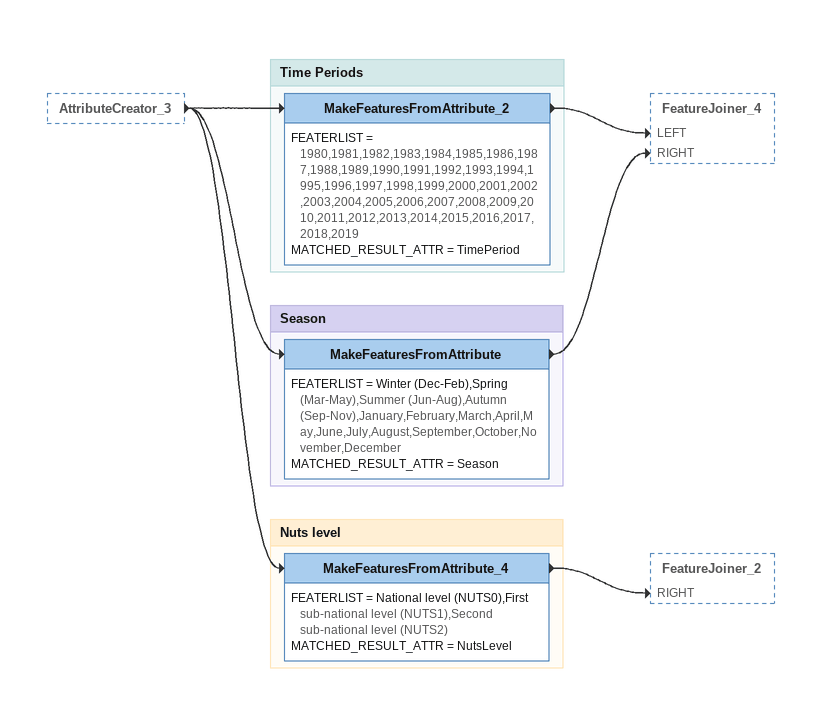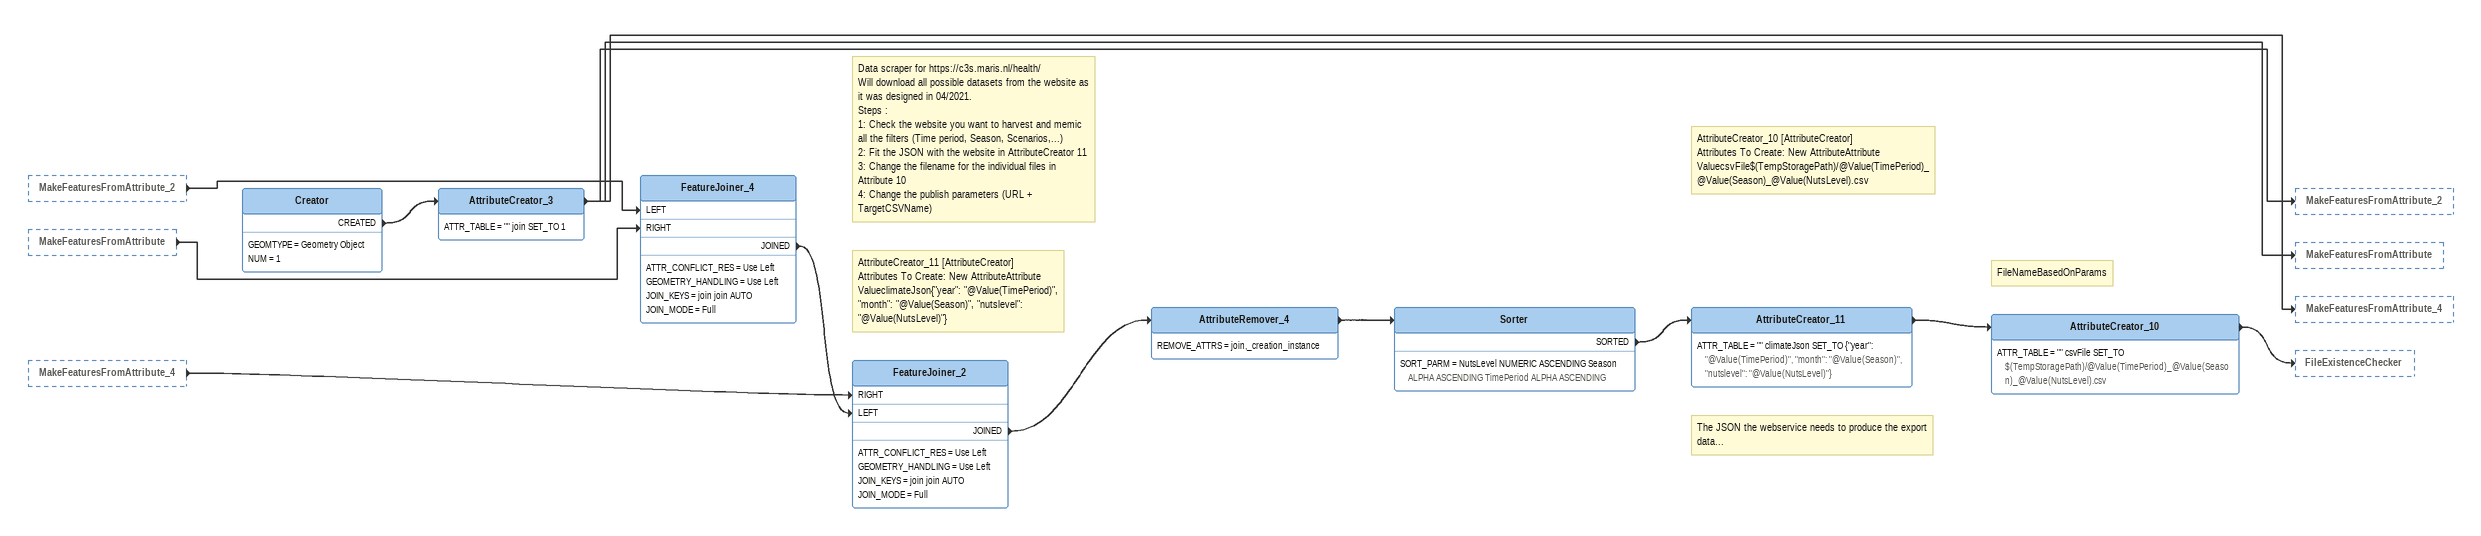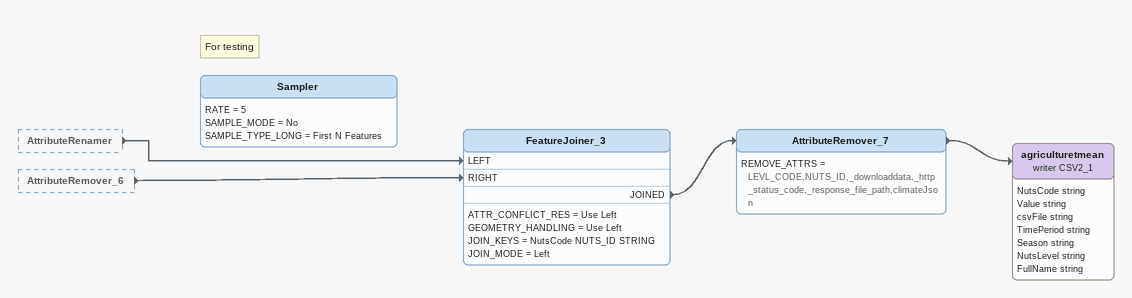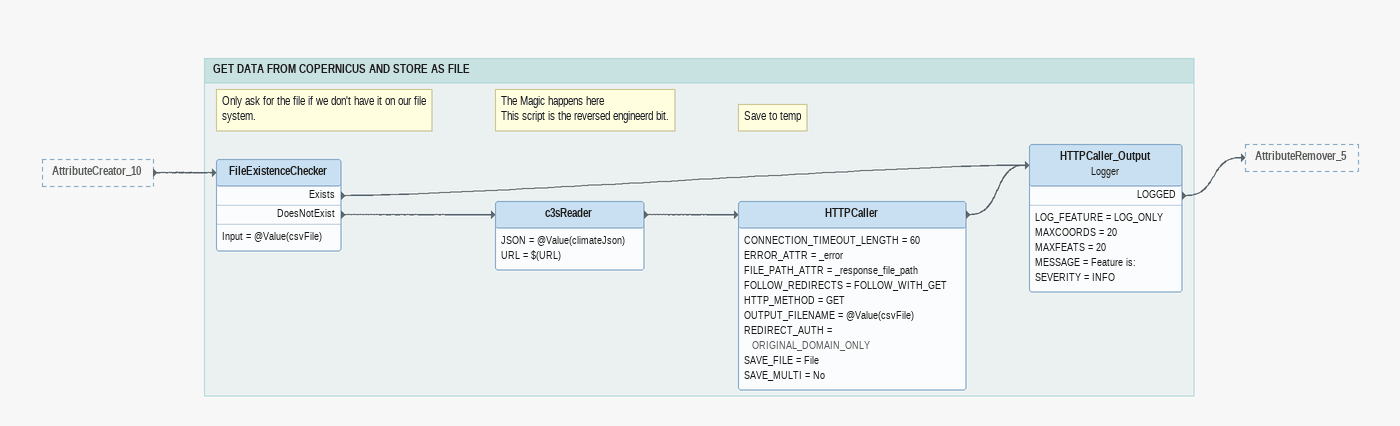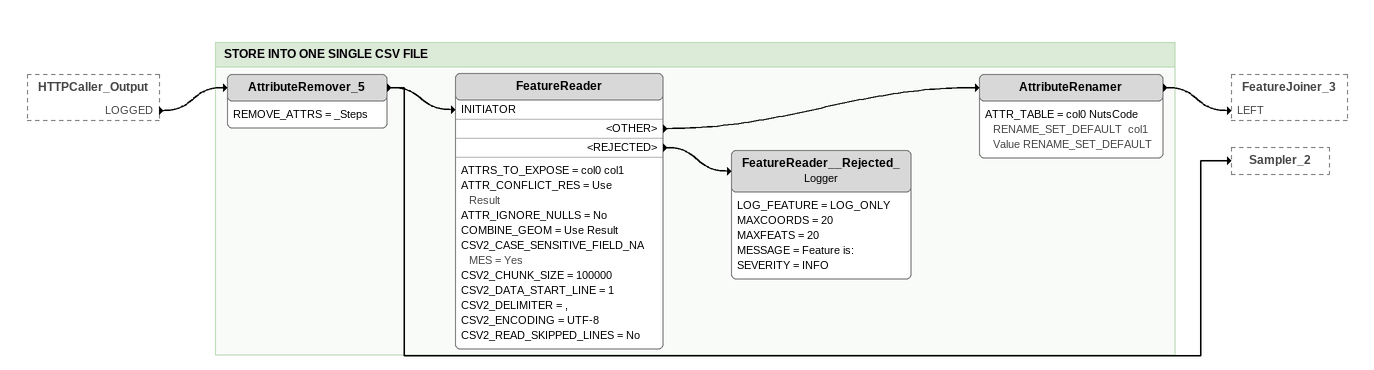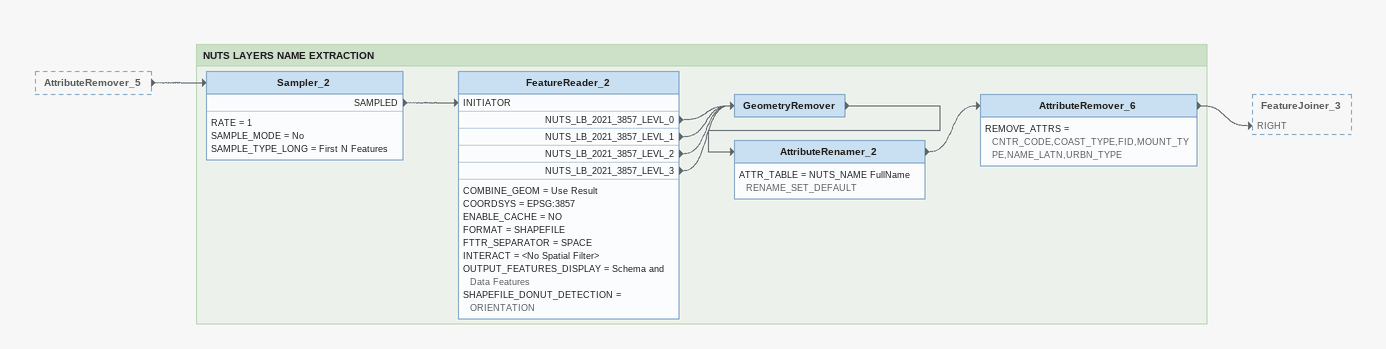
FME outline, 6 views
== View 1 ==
AttributeCreator_3 [outside]
    -> MakeFeaturesFromAttribute_2
    -> MakeFeaturesFromAttribute
    -> MakeFeaturesFromAttribute_4

Bookmark: Time Periods
MakeFeaturesFromAttribute_2
    FEATERLIST = 1980,1981,1982,1983,1984,1985,1986,1987,1988,1989,1990,1991,1992,1993,1994,1995,1996,1997,1998,1999,2000,2001,2002,2003,2004,2005,2006,2007,2008,2009,2010,2011,2012,2013,2014,2015,2016,2017,2018,2019
    MATCHED_RESULT_ATTR = TimePeriod
    -> FeatureJoiner_4 [LEFT]

Bookmark: Season
MakeFeaturesFromAttribute
    FEATERLIST = Winter (Dec-Feb),Spring (Mar-May),Summer (Jun-Aug),Autumn (Sep-Nov),January,February,March,April,May,June,July,August,September,October,November,December
    MATCHED_RESULT_ATTR = Season
    -> FeatureJoiner_4 [RIGHT]

Bookmark: Nuts level
MakeFeaturesFromAttribute_4
    FEATERLIST = National level (NUTS0),First sub-national level (NUTS1),Second sub-national level (NUTS2)
    MATCHED_RESULT_ATTR = NutsLevel
    -> FeatureJoiner_2 [RIGHT]

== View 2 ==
MakeFeaturesFromAttribute_2 [outside]
    -> FeatureJoiner_4 [LEFT]
MakeFeaturesFromAttribute [outside]
    -> FeatureJoiner_4 [RIGHT]
MakeFeaturesFromAttribute_4 [outside]
    -> FeatureJoiner_2 [RIGHT]
Creator
    GEOMTYPE = Geometry Object
    NUM = 1
    CREATED -> AttributeCreator_3
AttributeCreator_3
    ATTR_TABLE = "" join SET_TO 1
    -> MakeFeaturesFromAttribute_2
    -> MakeFeaturesFromAttribute
    -> MakeFeaturesFromAttribute_4
Note: Data scraper for https://c3s.maris.nl/health/ / Will download all possible datasets from the website as it was designed in 04/2021. / Steps : / 1: Check the website you want to harvest and memic all the filters (Time period, Season, Scenarios,...) / 2: Fit the JSON with the website in AttributeCreator 11 / 3: Change the filename for the individual files in Attribute 10 / 4: Change the publish parameters (URL + TargetCSVName)
FeatureJoiner_4
    ATTR_CONFLICT_RES = Use Left
    GEOMETRY_HANDLING = Use Left
    JOIN_KEYS = join join AUTO
    JOIN_MODE = Full
    JOINED -> FeatureJoiner_2 [LEFT]
FeatureJoiner_2
    ATTR_CONFLICT_RES = Use Left
    GEOMETRY_HANDLING = Use Left
    JOIN_KEYS = join join AUTO
    JOIN_MODE = Full
    JOINED -> AttributeRemover_4
AttributeRemover_4
    REMOVE_ATTRS = join,_creation_instance
    -> Sorter
Sorter
    SORT_PARM = NutsLevel NUMERIC ASCENDING Season ALPHA ASCENDING TimePeriod ALPHA ASCENDING
    SORTED -> AttributeCreator_11
Note: AttributeCreator_11 [AttributeCreator] / Attributes To Create: New AttributeAttribute ValueclimateJson{"year": "@Value(TimePeriod)", "month": "@Value(Season)", "nutslevel": "@Value(NutsLevel)"}
Note: The JSON the webservice needs to produce the export data...
AttributeCreator_11
    ATTR_TABLE = "" climateJson SET_TO {"year": "@Value(TimePeriod)", "month": "@Value(Season)", "nutslevel": "@Value(NutsLevel)"}
    -> AttributeCreator_10
Note: AttributeCreator_10 [AttributeCreator] / Attributes To Create: New AttributeAttribute ValuecsvFile$(TempStoragePath)/@Value(TimePeriod)_@Value(Season)_@Value(NutsLevel).csv
Note: FileNameBasedOnParams
AttributeCreator_10
    ATTR_TABLE = "" csvFile SET_TO $(TempStoragePath)/@Value(TimePeriod)_@Value(Season)_@Value(NutsLevel).csv
    -> FileExistenceChecker

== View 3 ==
AttributeRenamer [outside]
    -> FeatureJoiner_3 [LEFT]
AttributeRemover_6 [outside]
    -> FeatureJoiner_3 [RIGHT]
FeatureJoiner_3
    ATTR_CONFLICT_RES = Use Left
    GEOMETRY_HANDLING = Use Left
    JOIN_KEYS = NutsCode NUTS_ID STRING
    JOIN_MODE = Left
    JOINED -> AttributeRemover_7
AttributeRemover_7
    REMOVE_ATTRS = LEVL_CODE,NUTS_ID,_downloaddata,_http_status_code,_response_file_path,climateJson
    -> agriculturetmean (writer CSV2_1)
agriculturetmean (writer CSV2_1)
    attributes: NutsCode string, Value string, csvFile string, TimePeriod string, Season string, NutsLevel string, FullName string
Note: For testing
Sampler
    RATE = 5
    SAMPLE_MODE = No
    SAMPLE_TYPE_LONG = First N Features

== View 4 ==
AttributeCreator_10 [outside]
    -> FileExistenceChecker

Bookmark: GET DATA FROM COPERNICUS AND STORE AS FILE
Note: Only ask for the file if we don't have it on our file system.
FileExistenceChecker
    Input = @Value(csvFile)
    Exists -> HTTPCaller_Output
    DoesNotExist -> c3sReader
Note: The Magic happens here / This script is the reversed engineerd bit.
c3sReader
    JSON = @Value(climateJson)
    URL = $(URL)
    -> HTTPCaller
Note: Save to temp
HTTPCaller
    CONNECTION_TIMEOUT_LENGTH = 60
    ERROR_ATTR = _error
    FILE_PATH_ATTR = _response_file_path
    FOLLOW_REDIRECTS = FOLLOW_WITH_GET
    HTTP_METHOD = GET
    OUTPUT_FILENAME = @Value(csvFile)
    REDIRECT_AUTH = ORIGINAL_DOMAIN_ONLY
    SAVE_FILE = File
    SAVE_MULTI = No
    -> HTTPCaller_Output
HTTPCaller_Output: Logger
    LOG_FEATURE = LOG_ONLY
    MAXCOORDS = 20
    MAXFEATS = 20
    MESSAGE = Feature is:
    SEVERITY = INFO
    LOGGED -> AttributeRemover_5

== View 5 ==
HTTPCaller_Output [outside]
    LOGGED -> AttributeRemover_5

Bookmark: STORE INTO ONE SINGLE CSV FILE
AttributeRemover_5
    REMOVE_ATTRS = _Steps
    -> FeatureReader [INITIATOR]
    -> Sampler_2
FeatureReader
    ATTRS_TO_EXPOSE = col0 col1
    ATTR_CONFLICT_RES = Use Result
    ATTR_IGNORE_NULLS = No
    COMBINE_GEOM = Use Result
    CSV2_CASE_SENSITIVE_FIELD_NAMES = Yes
    CSV2_CHUNK_SIZE = 100000
    CSV2_DATA_START_LINE = 1
    CSV2_DELIMITER = ,
    CSV2_ENCODING = UTF-8
    CSV2_READ_SKIPPED_LINES = No
    <OTHER> -> AttributeRenamer
    <REJECTED> -> FeatureReader__Rejected_
AttributeRenamer
    ATTR_TABLE = col0 NutsCode RENAME_SET_DEFAULT  col1 Value RENAME_SET_DEFAULT
    -> FeatureJoiner_3 [LEFT]
FeatureReader__Rejected_: Logger
    LOG_FEATURE = LOG_ONLY
    MAXCOORDS = 20
    MAXFEATS = 20
    MESSAGE = Feature is:
    SEVERITY = INFO

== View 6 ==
AttributeRemover_5 [outside]
    -> Sampler_2

Bookmark: NUTS LAYERS NAME EXTRACTION
Sampler_2
    RATE = 1
    SAMPLE_MODE = No
    SAMPLE_TYPE_LONG = First N Features
    SAMPLED -> FeatureReader_2 [INITIATOR]
FeatureReader_2
    COMBINE_GEOM = Use Result
    COORDSYS = EPSG:3857
    ENABLE_CACHE = NO
    FORMAT = SHAPEFILE
    FTTR_SEPARATOR = SPACE
    INTERACT = <No Spatial Filter>
    OUTPUT_FEATURES_DISPLAY = Schema and Data Features
    SHAPEFILE_DONUT_DETECTION = ORIENTATION
    NUTS_LB_2021_3857_LEVL_0 -> GeometryRemover
    NUTS_LB_2021_3857_LEVL_1 -> GeometryRemover
    NUTS_LB_2021_3857_LEVL_2 -> GeometryRemover
    NUTS_LB_2021_3857_LEVL_3 -> GeometryRemover
GeometryRemover
    -> AttributeRenamer_2
AttributeRenamer_2
    ATTR_TABLE = NUTS_NAME FullName RENAME_SET_DEFAULT
    -> AttributeRemover_6
AttributeRemover_6
    REMOVE_ATTRS = CNTR_CODE,COAST_TYPE,FID,MOUNT_TYPE,NAME_LATN,URBN_TYPE
    -> FeatureJoiner_3 [RIGHT]
